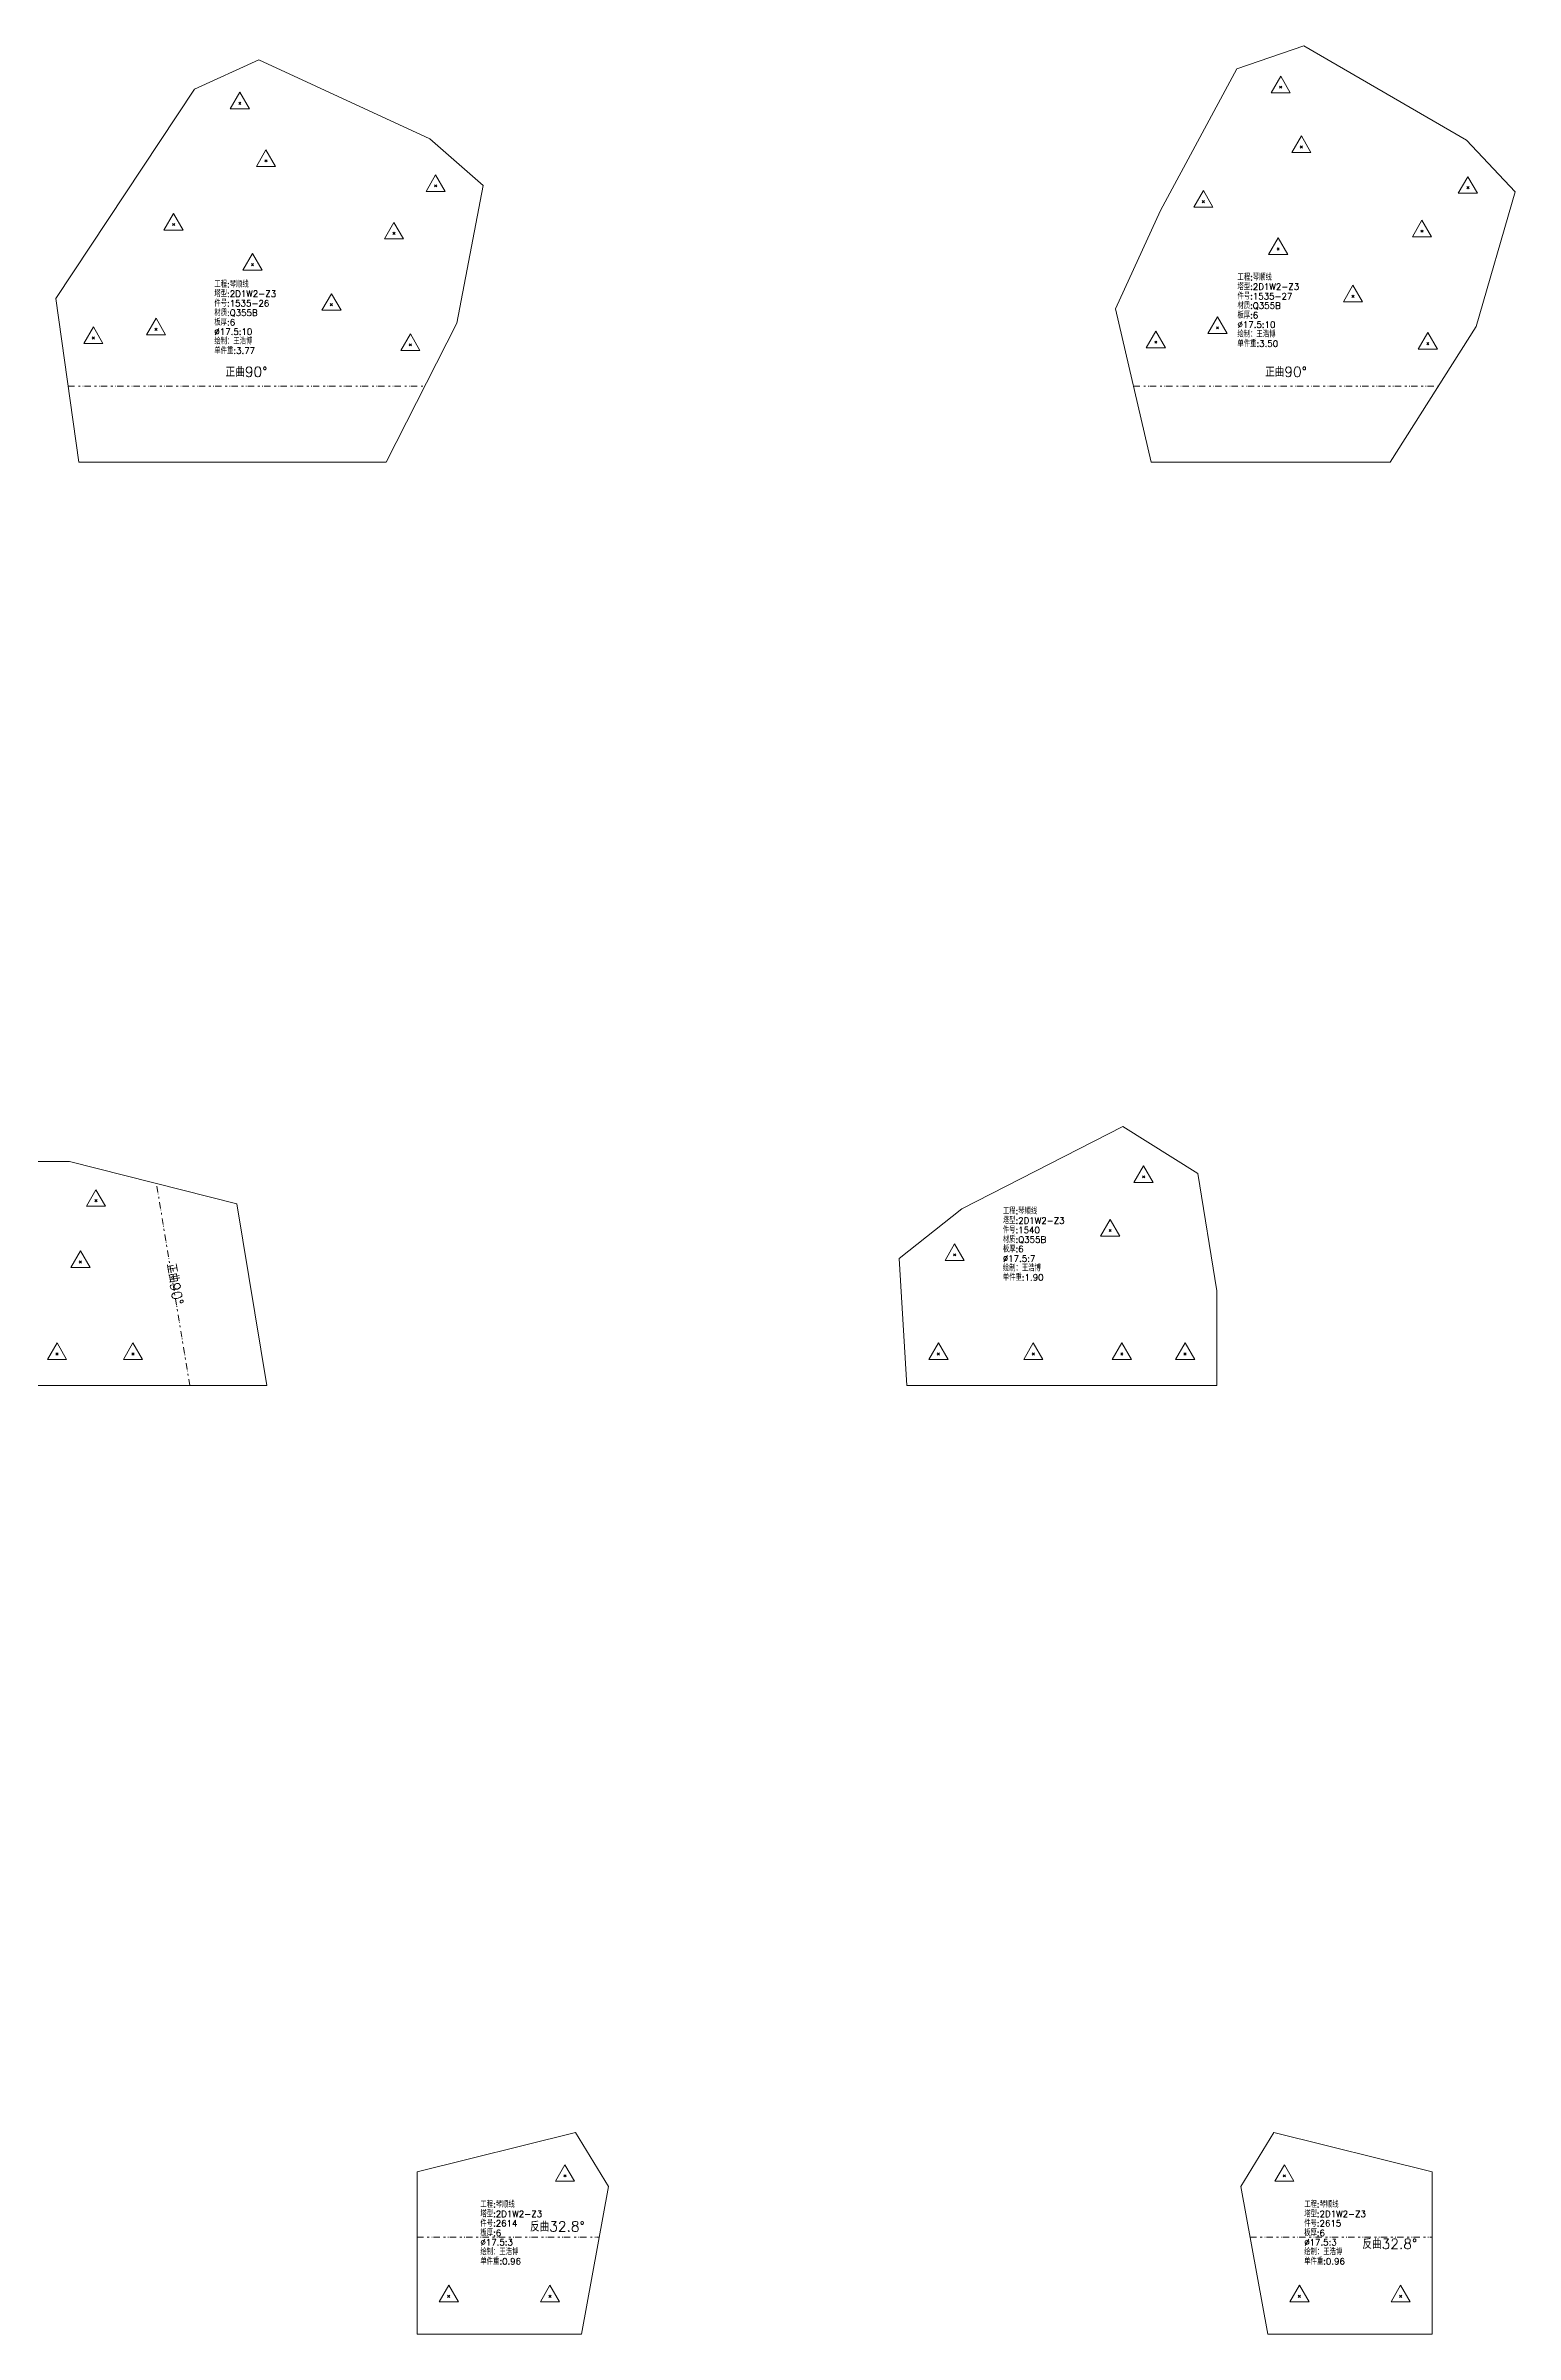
# Model space of a CAD drawing. Extents: x -580 to 8755, y 0 to 14723.
# Drawn here: x 1022 to 2184, y 3720 to 5530 of the extents above; entities that cross this region are included whole.
import ezdxf
from ezdxf.enums import TextEntityAlignment as Align

# ---------------------------------------------------------------- set-up
doc = ezdxf.new("R2010")
doc.units = 0
doc.header["$MEASUREMENT"] = 0
doc.linetypes.add('自定义线型', pattern=[12.9, 5, -3, 1.5, -2, 0.4, -1])
doc.layers.add('1', color=7, linetype='CONTINUOUS', lineweight=25)
doc.styles.get("Standard").update_dxf_attribs({"font": 'simplex.shx', "width": 0.7, "height": 3, "bigfont": 'gbhzfs.shx'})

msp = doc.modelspace()

# ---------------------------------------------------------------- linework, layer by layer
at = {"layer": '1', "color": 7, "linetype": 'Continuous', "lineweight": 18}
for p, q in [((2016.50443, 5530.31176), (1963.57181, 5512.03232)), ((2145.09409, 5455.5286), (2016.50443, 5530.31176)), ((1190.4812, 5519.12668), (1139.50238, 5495.94996)), ((1325.53422, 5456.76879), (1190.4812, 5519.12668)), ((1963.57181, 5512.03232), (1903.10299, 5400.14548)), ((1139.50238, 5495.94996), (1030, 5330.33058)), ((1367.66441, 5419.87642), (1325.53422, 5456.76879)), ((2183.56783, 5414.83743), (2145.09409, 5455.5286)), ((1346.96019, 5310.92178), (1367.66441, 5419.87642)), ((2152.70825, 5308.31295), (2183.56783, 5414.83743)), ((1903.10299, 5400.14548), (1867.66441, 5322.36985)), ((1030, 5330.33058), (1048.09838, 5201.00655)), ((1867.66441, 5322.36985), (1895.88023, 5201.00655)), ((1291.05837, 5201.00655), (1346.96019, 5310.92178)), ((2084.73014, 5201.00655), (2152.70825, 5308.31295)), ((1048.09838, 5201.00655), (1291.05837, 5201.00655)), ((1895.88023, 5201.00655), (2084.73014, 5201.00655)), ((1873.28893, 4675.47595), (1746.04324, 4610.36946)), ((1932.71773, 4638.48654), (1873.28893, 4675.47595)), ((1040.66885, 4647.95114), (961.09797, 4647.95114)), ((1172.96069, 4614.35235), (1040.66885, 4647.95114)), ((1947.60349, 4545.67448), (1932.71773, 4638.48654)), ((1196.69666, 4470.67448), (1172.96069, 4614.35235)), ((1746.04324, 4610.36946), (1696.69666, 4571.20424)), ((1696.69666, 4571.20424), (1702.60349, 4470.67448)), ((1947.60349, 4470.67448), (1947.60349, 4545.67448)), ((805.07017, 4470.67448), (1196.69666, 4470.67448)), ((1702.60349, 4470.67448), (1947.60349, 4470.67448)), ((1440.7553, 3880.01504), (1315.51692, 3848.8706)), ((1466.75043, 3837.30376), (1440.7553, 3880.01504)), ((1992.74555, 3880.01504), (1966.75043, 3837.30376)), ((2117.98393, 3848.8706), (1992.74555, 3880.01504)), ((1315.51692, 3848.8706), (1315.51692, 3720.33664)), ((1445.51692, 3720.33664), (1466.75043, 3837.30376)), ((1966.75043, 3837.30376), (1987.98393, 3720.33664)), ((2117.98393, 3720.33664), (2117.98393, 3848.8706)), ((1315.51692, 3720.33664), (1445.51692, 3720.33664)), ((1987.98393, 3720.33664), (2117.98393, 3720.33664))]:
    msp.add_line(p, q, dxfattribs=at)
at = {"layer": '1', "color": 7, "linetype": 'Continuous', "lineweight": 13}
for p, q in [((1998.19858, 5506.29141), (1990.62108, 5493.16641)), ((2005.77608, 5493.16641), (1998.19858, 5506.29141)), ((1175.33854, 5493.52991), (1167.76104, 5480.40491)), ((1174.46354, 5483.90491), (1176.21354, 5485.65491)), ((1176.21354, 5483.90491), (1174.46354, 5485.65491)), ((1182.91604, 5480.40491), (1175.33854, 5493.52991)), ((1990.62108, 5493.16641), (2005.77608, 5493.16641)), ((1997.32358, 5496.66641), (1999.07358, 5498.41641)), ((1999.07358, 5496.66641), (1997.32358, 5498.41641)), ((1167.76104, 5480.40491), (1182.91604, 5480.40491)), ((2014.51953, 5459.03014), (2006.94203, 5445.90514)), ((2013.64453, 5449.40514), (2015.39453, 5451.15514)), ((2015.39453, 5449.40514), (2013.64453, 5451.15514)), ((2022.09703, 5445.90514), (2014.51953, 5459.03014)), ((1196.03203, 5448.01312), (1188.45453, 5434.88812)), ((1188.45453, 5434.88812), (1203.60953, 5434.88812)), ((1195.15703, 5438.38812), (1196.90703, 5440.13812)), ((1196.90703, 5438.38812), (1195.15703, 5440.13812)), ((1203.60953, 5434.88812), (1196.03203, 5448.01312)), ((2006.94203, 5445.90514), (2022.09703, 5445.90514)), ((1330.12952, 5428.26449), (1322.55202, 5415.13949)), ((1322.55202, 5415.13949), (1337.70702, 5415.13949)), ((1329.25452, 5418.63949), (1331.00452, 5420.38949)), ((1331.00452, 5418.63949), (1329.25452, 5420.38949)), ((1337.70702, 5415.13949), (1330.12952, 5428.26449)), ((1937.06551, 5415.79091), (1929.48801, 5402.66591)), ((1944.64301, 5402.66591), (1937.06551, 5415.79091)), ((2146.16525, 5426.75724), (2138.58775, 5413.63224)), ((2138.58775, 5413.63224), (2153.74275, 5413.63224)), ((2145.29025, 5417.13224), (2147.04025, 5418.88224)), ((2147.04025, 5417.13224), (2145.29025, 5418.88224)), ((2153.74275, 5413.63224), (2146.16525, 5426.75724)), ((1122.98797, 5397.68102), (1115.41047, 5384.55602)), ((1130.56547, 5384.55602), (1122.98797, 5397.68102)), ((1929.48801, 5402.66591), (1944.64301, 5402.66591)), ((1936.19051, 5406.16591), (1937.94051, 5407.91591)), ((1937.94051, 5406.16591), (1936.19051, 5407.91591)), ((1115.41047, 5384.55602), (1130.56547, 5384.55602)), ((1122.11297, 5388.05602), (1123.86297, 5389.80602)), ((1123.86297, 5388.05602), (1122.11297, 5389.80602)), ((1297.18989, 5390.64824), (1289.61239, 5377.52324)), ((1289.61239, 5377.52324), (1304.76739, 5377.52324)), ((1296.31489, 5381.02324), (1298.06489, 5382.77324)), ((1298.06489, 5381.02324), (1296.31489, 5382.77324)), ((1304.76739, 5377.52324), (1297.18989, 5390.64824)), ((1996.19852, 5378.33043), (1988.62102, 5365.20543)), ((2003.77602, 5365.20543), (1996.19852, 5378.33043)), ((2109.83386, 5392.40569), (2102.25636, 5379.28069)), ((2102.25636, 5379.28069), (2117.41136, 5379.28069)), ((2108.95886, 5382.78069), (2110.70886, 5384.53069)), ((2110.70886, 5382.78069), (2108.95886, 5384.53069)), ((2117.41136, 5379.28069), (2109.83386, 5392.40569)), ((1185.382, 5365.94801), (1177.8045, 5352.82301)), ((1184.507, 5356.32301), (1186.257, 5358.07301)), ((1186.257, 5356.32301), (1184.507, 5358.07301)), ((1192.9595, 5352.82301), (1185.382, 5365.94801)), ((1988.62102, 5365.20543), (2003.77602, 5365.20543)), ((1995.32352, 5368.70543), (1997.07352, 5370.45543)), ((1997.07352, 5368.70543), (1995.32352, 5370.45543)), ((1177.8045, 5352.82301), (1192.9595, 5352.82301)), ((2055.33151, 5340.86994), (2047.75401, 5327.74494)), ((2062.90901, 5327.74494), (2055.33151, 5340.86994)), ((1247.77605, 5334.21501), (1240.19855, 5321.09001)), ((1246.90105, 5324.59001), (1248.65105, 5326.34001)), ((1248.65105, 5324.59001), (1246.90105, 5326.34001)), ((1255.35355, 5321.09001), (1247.77605, 5334.21501)), ((2047.75401, 5327.74494), (2062.90901, 5327.74494)), ((2054.45651, 5331.24494), (2056.20651, 5332.99494)), ((2056.20651, 5331.24494), (2054.45651, 5332.99494)), ((1059.6095, 5307.88323), (1052.032, 5294.75823)), ((1067.187, 5294.75823), (1059.6095, 5307.88323)), ((1109.12687, 5314.81258), (1101.54937, 5301.68758)), ((1108.25187, 5305.18758), (1110.00187, 5306.93758)), ((1110.00187, 5305.18758), (1108.25187, 5306.93758)), ((1116.70437, 5301.68758), (1109.12687, 5314.81258)), ((1240.19855, 5321.09001), (1255.35355, 5321.09001)), ((1899.48782, 5304.63834), (1891.91032, 5291.51334)), ((1907.06532, 5291.51334), (1899.48782, 5304.63834)), ((1948.18889, 5315.96069), (1940.61139, 5302.83569)), ((1947.31389, 5306.33569), (1949.06389, 5308.08569)), ((1949.06389, 5306.33569), (1947.31389, 5308.08569)), ((1955.76639, 5302.83569), (1948.18889, 5315.96069)), ((2114.46452, 5303.40946), (2106.88702, 5290.28446)), ((2122.04202, 5290.28446), (2114.46452, 5303.40946)), ((1052.032, 5294.75823), (1067.187, 5294.75823)), ((1058.7345, 5298.25823), (1060.4845, 5300.00823)), ((1060.4845, 5298.25823), (1058.7345, 5300.00823)), ((1101.54937, 5301.68758), (1116.70437, 5301.68758)), ((1310.17009, 5302.482), (1302.59259, 5289.357)), ((1302.59259, 5289.357), (1317.74759, 5289.357)), ((1309.29509, 5292.857), (1311.04509, 5294.607)), ((1311.04509, 5292.857), (1309.29509, 5294.607)), ((1317.74759, 5289.357), (1310.17009, 5302.482)), ((1891.91032, 5291.51334), (1907.06532, 5291.51334)), ((1898.61282, 5295.01334), (1900.36282, 5296.76334)), ((1900.36282, 5295.01334), (1898.61282, 5296.76334)), ((1940.61139, 5302.83569), (1955.76639, 5302.83569)), ((2106.88702, 5290.28446), (2122.04202, 5290.28446)), ((2113.58952, 5293.78446), (2115.33952, 5295.53446)), ((2115.33952, 5293.78446), (2113.58952, 5295.53446)), ((1889.79282, 4644.50667), (1882.21532, 4631.38167)), ((1888.91782, 4634.88167), (1890.66782, 4636.63167)), ((1890.66782, 4634.88167), (1888.91782, 4636.63167)), ((1897.37032, 4631.38167), (1889.79282, 4644.50667)), ((1061.65328, 4625.57794), (1054.07578, 4612.45294)), ((1060.77828, 4615.95294), (1062.52828, 4617.70294)), ((1062.52828, 4615.95294), (1060.77828, 4617.70294)), ((1069.23078, 4612.45294), (1061.65328, 4625.57794)), ((1882.21532, 4631.38167), (1897.37032, 4631.38167)), ((1054.07578, 4612.45294), (1069.23078, 4612.45294)), ((1863.37181, 4602.05752), (1855.79431, 4588.93252)), ((1870.94931, 4588.93252), (1863.37181, 4602.05752)), ((1740.43646, 4582.75239), (1732.85896, 4569.62739)), ((1748.01396, 4569.62739), (1740.43646, 4582.75239)), ((1855.79431, 4588.93252), (1870.94931, 4588.93252)), ((1862.49681, 4592.43252), (1864.24681, 4594.18252)), ((1864.24681, 4592.43252), (1862.49681, 4594.18252)), ((1049.34529, 4577.11647), (1041.76779, 4563.99147)), ((1041.76779, 4563.99147), (1056.92279, 4563.99147)), ((1048.47029, 4567.49147), (1050.22029, 4569.24147)), ((1050.22029, 4567.49147), (1048.47029, 4569.24147)), ((1056.92279, 4563.99147), (1049.34529, 4577.11647)), ((1732.85896, 4569.62739), (1748.01396, 4569.62739)), ((1739.56146, 4573.12739), (1741.31146, 4574.87739)), ((1741.31146, 4573.12739), (1739.56146, 4574.87739)), ((1030.88341, 4504.42449), (1023.30591, 4491.29949)), ((1023.30591, 4491.29949), (1038.46091, 4491.29949)), ((1030.00841, 4494.79949), (1031.75841, 4496.54949)), ((1031.75841, 4494.79949), (1030.00841, 4496.54949)), ((1038.46091, 4491.29949), (1030.88341, 4504.42449)), ((1090.88342, 4504.42448), (1083.30592, 4491.29948)), ((1083.30592, 4491.29948), (1098.46092, 4491.29948)), ((1090.00842, 4494.79948), (1091.75842, 4496.54948)), ((1091.75842, 4494.79948), (1090.00842, 4496.54948)), ((1098.46092, 4491.29948), (1090.88342, 4504.42448)), ((1727.60349, 4504.42448), (1720.02599, 4491.29948)), ((1720.02599, 4491.29948), (1735.18099, 4491.29948)), ((1726.72849, 4494.79948), (1728.47849, 4496.54948)), ((1728.47849, 4494.79948), (1726.72849, 4496.54948)), ((1735.18099, 4491.29948), (1727.60349, 4504.42448)), ((1802.60349, 4504.42448), (1795.02599, 4491.29948)), ((1795.02599, 4491.29948), (1810.18099, 4491.29948)), ((1801.72849, 4494.79948), (1803.47849, 4496.54948)), ((1803.47849, 4494.79948), (1801.72849, 4496.54948)), ((1810.18099, 4491.29948), (1802.60349, 4504.42448)), ((1872.60349, 4504.42448), (1865.02599, 4491.29948)), ((1865.02599, 4491.29948), (1880.18099, 4491.29948)), ((1871.72849, 4494.79948), (1873.47849, 4496.54948)), ((1873.47849, 4494.79948), (1871.72849, 4496.54948)), ((1880.18099, 4491.29948), (1872.60349, 4504.42448)), ((1922.60349, 4504.42448), (1915.02599, 4491.29948)), ((1915.02599, 4491.29948), (1930.18099, 4491.29948)), ((1921.72849, 4494.79948), (1923.47849, 4496.54948)), ((1923.47849, 4494.79948), (1921.72849, 4496.54948)), ((1930.18099, 4491.29948), (1922.60349, 4504.42448)), ((1432.39723, 3854.41183), (1424.81973, 3841.28683)), ((1424.81973, 3841.28683), (1439.97473, 3841.28683)), ((1431.52223, 3844.78683), (1433.27223, 3846.53683)), ((1433.27223, 3844.78683), (1431.52223, 3846.53683)), ((1439.97473, 3841.28683), (1432.39723, 3854.41183)), ((2001.10363, 3854.41183), (1993.52613, 3841.28683)), ((1993.52613, 3841.28683), (2008.68113, 3841.28683)), ((2000.22863, 3844.78683), (2001.97863, 3846.53683)), ((2001.97863, 3844.78683), (2000.22863, 3846.53683)), ((2008.68113, 3841.28683), (2001.10363, 3854.41183)), ((1340.51692, 3759.08664), (1332.93942, 3745.96164)), ((1339.64192, 3749.46164), (1341.39192, 3751.21164)), ((1341.39192, 3749.46164), (1339.64192, 3751.21164)), ((1348.09442, 3745.96164), (1340.51692, 3759.08664)), ((1420.51692, 3759.08664), (1412.93942, 3745.96164)), ((1419.64192, 3749.46164), (1421.39192, 3751.21164)), ((1421.39192, 3749.46164), (1419.64192, 3751.21164)), ((1428.09442, 3745.96164), (1420.51692, 3759.08664)), ((2012.98393, 3759.08664), (2005.40643, 3745.96164)), ((2012.10893, 3749.46164), (2013.85893, 3751.21164)), ((2013.85893, 3749.46164), (2012.10893, 3751.21164)), ((2020.56143, 3745.96164), (2012.98393, 3759.08664)), ((2092.98393, 3759.08664), (2085.40643, 3745.96164)), ((2092.10893, 3749.46164), (2093.85893, 3751.21164)), ((2093.85893, 3749.46164), (2092.10893, 3751.21164)), ((2100.56143, 3745.96164), (2092.98393, 3759.08664)), ((1332.93942, 3745.96164), (1348.09442, 3745.96164)), ((1412.93942, 3745.96164), (1428.09442, 3745.96164)), ((2005.40643, 3745.96164), (2020.56143, 3745.96164)), ((2085.40643, 3745.96164), (2100.56143, 3745.96164))]:
    msp.add_line(p, q, dxfattribs=at)
at = {"layer": '1', "color": 190, "linetype": '自定义线型', "lineweight": 13}
for p, q in [((1039.70162, 5261.00655), (1321.57379, 5261.00655)), ((1881.9308, 5261.00655), (2122.73986, 5261.00655)), ((1135.88341, 4470.67448), (1109.48413, 4630.4738)), ((1315.51692, 3797.10362), (1459.45274, 3797.10362)), ((1974.04812, 3797.10362), (2117.98393, 3797.10362))]:
    msp.add_line(p, q, dxfattribs=at)

# ---------------------------------------------------------------- texts
at = {"layer": '1', "color": 7, "linetype": 'Continuous', "lineweight": 18}
for s, p in [('工程:琴顺线', (1155.23646, 5337.6324)), ('塔型:2D1W2-Z3', (1964.02038, 5335.72495)), ('工程:琴顺线', (1964.02038, 5343.22495)), ('材质:Q355B', (1155.23646, 5315.1324)), ('件号:1535-26', (1155.23646, 5322.6324)), ('塔型:2D1W2-Z3', (1155.23646, 5330.1324)), ('材质:Q355B', (1964.02038, 5320.72495)), ('件号:1535-27', (1964.02038, 5328.22495)), ('板厚:6', (1155.23646, 5307.6324)), ('%%c17.5:10', (1155.23646, 5300.1324)), ('板厚:6', (1964.02038, 5313.22495)), ('绘制：王浩博', (1964.02038, 5298.22495)), ('%%c17.5:10', (1964.02038, 5305.72495)), ('绘制：王浩博', (1155.23646, 5292.6324)), ('单件重:3.77', (1155.23646, 5285.1324)), ('单件重:3.50', (1964.02038, 5290.72495)), ('塔型:2D1W2-Z3', (1778.55433, 4597.14101)), ('工程:琴顺线', (1778.55433, 4604.64101)), ('材质:Q355B', (1778.55433, 4582.14101)), ('件号:1540', (1778.55433, 4589.64101)), ('板厚:6', (1778.55433, 4574.64101)), ('绘制：王浩博', (1778.55433, 4559.64101)), ('%%c17.5:7', (1778.55433, 4567.14101)), ('单件重:1.90', (1778.55433, 4552.14101)), ('工程:琴顺线', (1365.53793, 3818.99163)), ('工程:琴顺线', (2016.77144, 3818.99163)), ('件号:2614', (1365.53793, 3803.99163)), ('板厚:6', (1365.53793, 3796.49163)), ('塔型:2D1W2-Z3', (1365.53793, 3811.49163)), ('件号:2615', (2016.77144, 3803.99163)), ('板厚:6', (2016.77144, 3796.49163)), ('塔型:2D1W2-Z3', (2016.77144, 3811.49163)), ('绘制：王浩博', (1365.53793, 3781.49163)), ('%%c17.5:3', (1365.53793, 3788.99163)), ('绘制：王浩博', (2016.77144, 3781.49163)), ('%%c17.5:3', (2016.77144, 3788.99163)), ('单件重:0.96', (1365.53793, 3773.99163)), ('单件重:0.96', (2016.77144, 3773.99163))]:
    msp.add_text(s, height=5, dxfattribs=at).set_placement(p, align=Align.BOTTOM_LEFT)
at = {"layer": '1', "color": 7, "linetype": 'Continuous', "lineweight": 13}
for s, p in [('正曲90%%d', (1180.6377, 5266.00655)), ('正曲90%%d', (2002.33533, 5266.00655)), ('反曲32.8%%d', (1426.40269, 3799.13296)), ('反曲32.8%%d', (2084.41162, 3785.39388))]:
    msp.add_text(s, height=8, dxfattribs=at).set_placement(p, align=Align.BOTTOM_CENTER)
msp.add_text('正曲90%%d', height=8, rotation=280, dxfattribs=at).set_placement((1117.75064, 4549.75917), align=Align.BOTTOM_CENTER)

doc.saveas('drawing.dxf')
